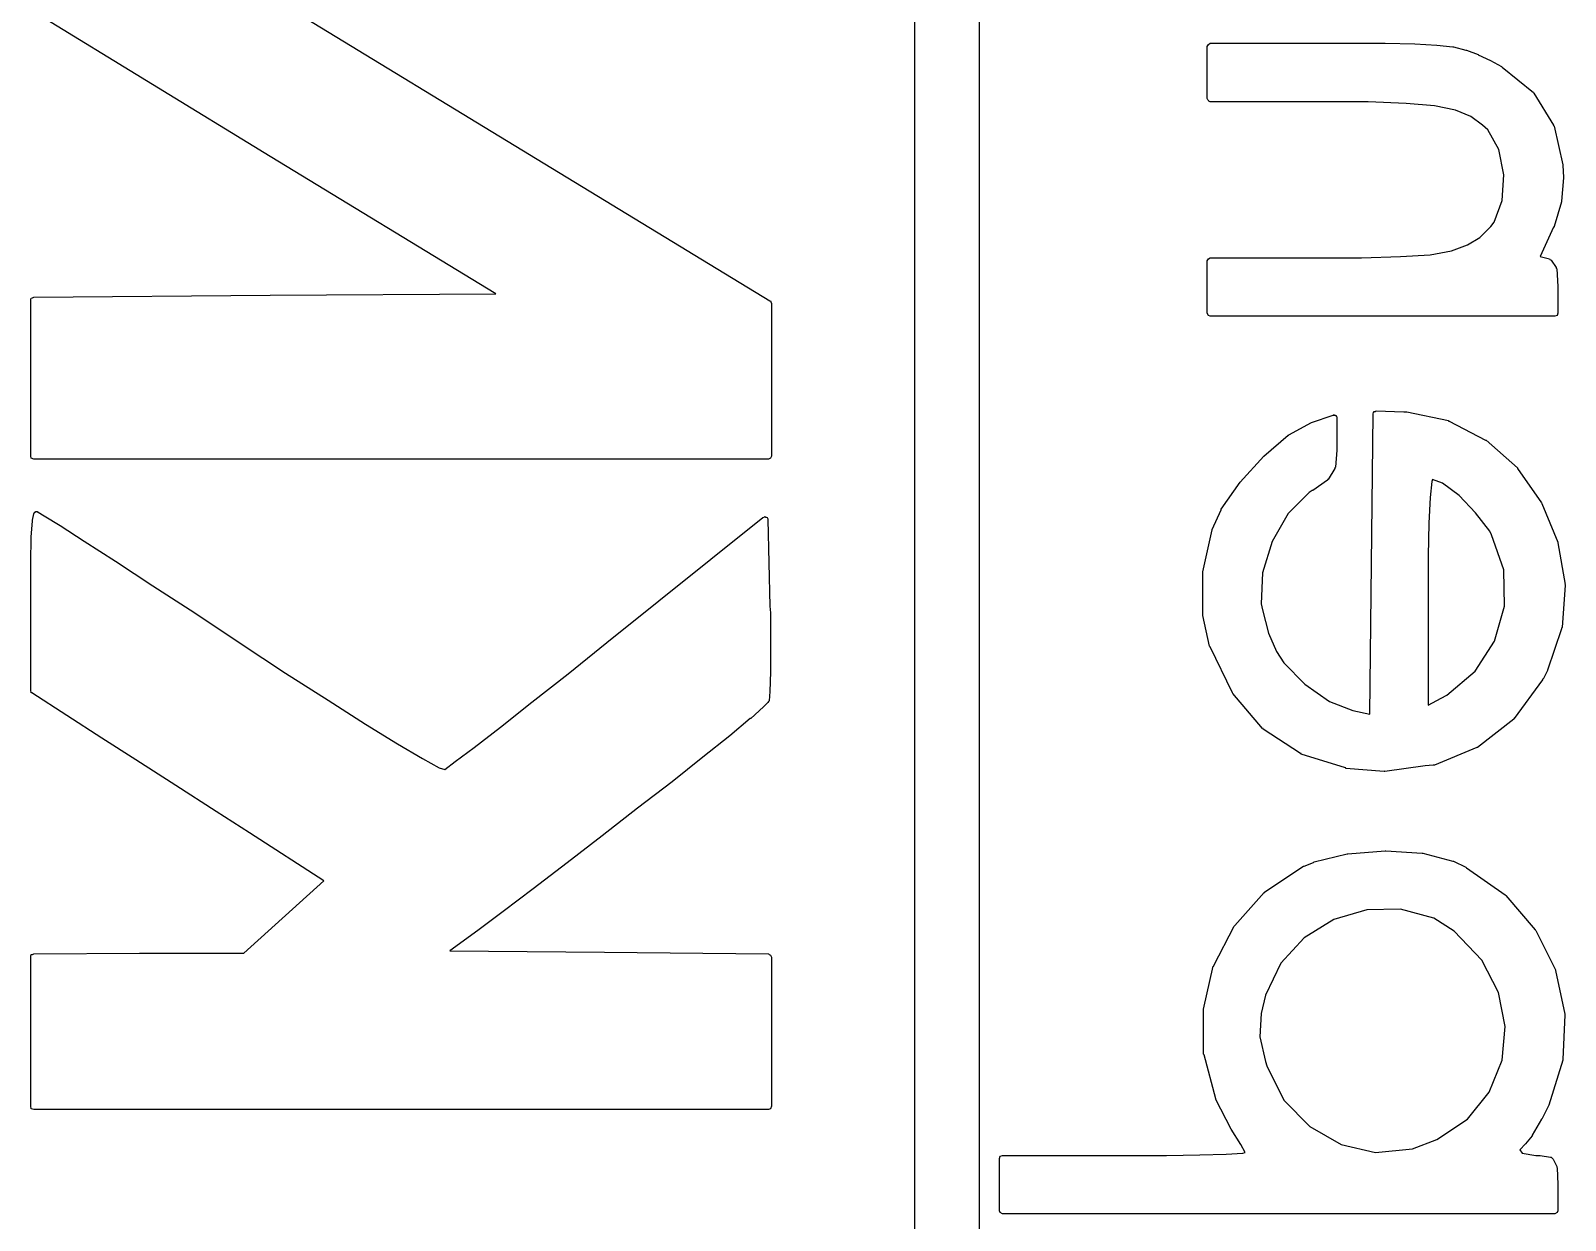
# Model space of a CAD drawing. Extents: x 111.8 to 137.6, y -130 to -95.3.
# Drawn here: x 115.988 to 118.486, y -126.939 to -125.002 of the extents above; entities that cross this region are included whole.
import ezdxf

# ---------------------------------------------------------------- set-up
doc = ezdxf.new("R2010")
doc.units = 0
doc.layers.add('BLACK', color=7, linetype='CONTINUOUS')

msp = doc.modelspace()

# ---------------------------------------------------------------- linework, layer by layer
at = {"layer": 'BLACK', "linetype": 'CONTINUOUS'}
for p, q in [((117.532, -124.282), (117.532, -126.085)), ((116.378, -125.207), (115.995, -124.973)), ((116.424, -124.975), (116.8, -125.204)), ((117.427, -125.207), (117.427, -124.982)), ((117.905, -125.025), (117.908, -125.023)), ((117.908, -125.023), (118.107, -125.023)), ((118.107, -125.023), (118.107, -125.023)), ((118.107, -125.023), (118.128, -125.023)), ((118.128, -125.023), (118.128, -125.023)), ((118.128, -125.023), (118.128, -125.023)), ((118.128, -125.023), (118.193, -125.023)), ((118.193, -125.023), (118.193, -125.023)), ((118.193, -125.023), (118.193, -125.023)), ((118.193, -125.023), (118.241, -125.024)), ((118.241, -125.024), (118.241, -125.024)), ((118.241, -125.024), (118.241, -125.024)), ((118.241, -125.024), (118.277, -125.026)), ((117.903, -125.028), (117.905, -125.025)), ((117.903, -125.113), (117.903, -125.028)), ((118.277, -125.026), (118.277, -125.026)), ((118.277, -125.026), (118.277, -125.026)), ((118.277, -125.026), (118.303, -125.029)), ((118.303, -125.029), (118.304, -125.029)), ((118.304, -125.029), (118.304, -125.029)), ((118.304, -125.029), (118.324, -125.034)), ((118.324, -125.034), (118.325, -125.034)), ((118.325, -125.034), (118.325, -125.034)), ((118.325, -125.034), (118.344, -125.041)), ((118.344, -125.041), (118.344, -125.042)), ((118.344, -125.042), (118.344, -125.042)), ((118.344, -125.042), (118.364, -125.051)), ((118.364, -125.051), (118.364, -125.051)), ((118.364, -125.051), (118.364, -125.051)), ((118.364, -125.051), (118.382, -125.061)), ((118.382, -125.061), (118.383, -125.062)), ((118.383, -125.062), (118.383, -125.062)), ((118.383, -125.062), (118.434, -125.103)), ((117.904, -125.115), (117.903, -125.113)), ((117.905, -125.116), (117.904, -125.115)), ((117.906, -125.117), (117.905, -125.116)), ((117.905, -125.116), (117.905, -125.116)), ((117.908, -125.118), (117.906, -125.117)), ((118.086, -125.118), (117.908, -125.118)), ((118.165, -125.118), (118.086, -125.118)), ((118.086, -125.118), (118.086, -125.118)), ((118.227, -125.121), (118.165, -125.118)), ((118.273, -125.125), (118.227, -125.121)), ((118.434, -125.103), (118.434, -125.103)), ((118.434, -125.103), (118.435, -125.104)), ((118.435, -125.104), (118.467, -125.156)), ((118.307, -125.132), (118.273, -125.125)), ((118.332, -125.142), (118.307, -125.132)), ((118.351, -125.156), (118.332, -125.142)), ((118.36, -125.164), (118.351, -125.156)), ((118.378, -125.196), (118.36, -125.164)), ((118.467, -125.156), (118.467, -125.157)), ((118.467, -125.157), (118.468, -125.158)), ((118.468, -125.158), (118.482, -125.221)), ((118.386, -125.237), (118.378, -125.196)), ((116.745, -125.431), (116.378, -125.207)), ((116.378, -125.207), (116.378, -125.207)), ((116.8, -125.204), (117.191, -125.442)), ((117.427, -125.452), (117.427, -125.207)), ((117.427, -125.207), (117.427, -125.207)), ((118.482, -125.221), (118.482, -125.222)), ((118.482, -125.222), (118.482, -125.222)), ((118.482, -125.222), (118.483, -125.241)), ((118.383, -125.279), (118.386, -125.237)), ((118.483, -125.242), (118.48, -125.28)), ((118.483, -125.241), (118.483, -125.241)), ((118.483, -125.241), (118.483, -125.242)), ((118.37, -125.314), (118.383, -125.279)), ((118.48, -125.281), (118.468, -125.321)), ((118.48, -125.28), (118.48, -125.28)), ((118.48, -125.28), (118.48, -125.281)), ((118.347, -125.339), (118.365, -125.321)), ((118.365, -125.321), (118.37, -125.314)), ((118.467, -125.322), (118.445, -125.37)), ((118.468, -125.322), (118.467, -125.322)), ((118.468, -125.321), (118.468, -125.322)), ((118.327, -125.351), (118.347, -125.339)), ((117.903, -125.377), (117.905, -125.374)), ((117.905, -125.374), (117.908, -125.372)), ((117.908, -125.372), (118.094, -125.372)), ((118.094, -125.372), (118.154, -125.372)), ((118.154, -125.372), (118.218, -125.37)), ((118.218, -125.37), (118.266, -125.367)), ((118.266, -125.367), (118.301, -125.361)), ((118.301, -125.361), (118.327, -125.351)), ((118.445, -125.37), (118.454, -125.372)), ((118.454, -125.372), (118.46, -125.374)), ((118.46, -125.374), (118.46, -125.374)), ((118.46, -125.374), (118.46, -125.374)), ((118.46, -125.374), (118.461, -125.375)), ((117.903, -125.462), (117.903, -125.377)), ((118.461, -125.375), (118.463, -125.376)), ((118.463, -125.376), (118.463, -125.376)), ((118.463, -125.376), (118.463, -125.376)), ((118.463, -125.376), (118.471, -125.388)), ((118.471, -125.388), (118.471, -125.389)), ((118.471, -125.389), (118.472, -125.39)), ((118.472, -125.39), (118.474, -125.419)), ((118.474, -125.419), (118.474, -125.419)), ((118.474, -125.419), (118.474, -125.42)), ((118.474, -125.42), (118.474, -125.462)), ((115.988, -125.439), (115.989, -125.438)), ((115.988, -125.441), (115.988, -125.439)), ((115.988, -125.695), (115.988, -125.441)), ((115.989, -125.438), (115.991, -125.437)), ((115.989, -125.438), (115.989, -125.438)), ((115.989, -125.438), (115.989, -125.438)), ((115.991, -125.437), (115.993, -125.436)), ((115.993, -125.436), (116.378, -125.433)), ((116.378, -125.433), (116.745, -125.431)), ((117.191, -125.442), (117.192, -125.442)), ((117.192, -125.442), (117.192, -125.442)), ((117.192, -125.442), (117.193, -125.444)), ((117.193, -125.444), (117.194, -125.445)), ((117.194, -125.445), (117.193, -125.445)), ((117.193, -125.445), (117.194, -125.446)), ((117.194, -125.446), (117.194, -125.695)), ((117.427, -125.522), (117.427, -125.452)), ((117.427, -125.452), (117.427, -125.452)), ((117.905, -125.466), (117.903, -125.462)), ((117.908, -125.467), (117.905, -125.466)), ((118.469, -125.467), (117.908, -125.467)), ((118.473, -125.466), (118.469, -125.467)), ((118.474, -125.462), (118.473, -125.466)), ((117.427, -127.467), (117.427, -125.522)), ((118.173, -125.626), (118.174, -125.624)), ((118.174, -125.624), (118.175, -125.622)), ((118.175, -125.622), (118.175, -125.622)), ((118.175, -125.622), (118.175, -125.622)), ((118.175, -125.622), (118.177, -125.622)), ((118.177, -125.622), (118.178, -125.621)), ((118.178, -125.621), (118.178, -125.621)), ((118.178, -125.621), (118.223, -125.623)), ((118.178, -125.621), (118.178, -125.621)), ((118.223, -125.623), (118.223, -125.623)), ((118.223, -125.623), (118.223, -125.623)), ((118.223, -125.623), (118.228, -125.623)), ((118.228, -125.623), (118.228, -125.623)), ((118.228, -125.623), (118.228, -125.623)), ((118.228, -125.623), (118.296, -125.637)), ((118.036, -125.66), (118.073, -125.64)), ((118.073, -125.64), (118.108, -125.628)), ((118.073, -125.64), (118.073, -125.64)), ((118.073, -125.64), (118.073, -125.64)), ((118.108, -125.628), (118.109, -125.628)), ((118.109, -125.628), (118.109, -125.627)), ((118.109, -125.627), (118.11, -125.628)), ((118.11, -125.628), (118.112, -125.628)), ((118.112, -125.628), (118.112, -125.629)), ((118.112, -125.629), (118.113, -125.629)), ((118.113, -125.629), (118.113, -125.63)), ((118.113, -125.63), (118.114, -125.631)), ((118.114, -125.631), (118.114, -125.632)), ((118.114, -125.632), (118.114, -125.632)), ((118.114, -125.632), (118.114, -125.678)), ((118.168, -126.115), (118.173, -125.626)), ((118.173, -125.626), (118.173, -125.626)), ((118.173, -125.626), (118.173, -125.626)), ((118.296, -125.637), (118.296, -125.638)), ((118.296, -125.638), (118.297, -125.638)), ((118.297, -125.638), (118.356, -125.669)), ((117.995, -125.695), (118.035, -125.661)), ((118.035, -125.661), (118.036, -125.661)), ((118.036, -125.661), (118.036, -125.66)), ((118.356, -125.669), (118.357, -125.669)), ((118.357, -125.669), (118.357, -125.669)), ((118.357, -125.669), (118.408, -125.714)), ((115.989, -125.698), (115.988, -125.695)), ((115.993, -125.7), (115.989, -125.698)), ((117.192, -125.698), (117.189, -125.7)), ((117.194, -125.695), (117.192, -125.698)), ((117.957, -125.737), (117.995, -125.695)), ((117.995, -125.695), (117.995, -125.695)), ((117.995, -125.695), (117.995, -125.695)), ((118.114, -125.685), (118.112, -125.713)), ((118.114, -125.678), (118.114, -125.678)), ((118.114, -125.678), (118.114, -125.678)), ((118.114, -125.678), (118.114, -125.684)), ((118.114, -125.684), (118.114, -125.684)), ((118.114, -125.684), (118.114, -125.685)), ((117.189, -125.7), (115.993, -125.7)), ((118.111, -125.715), (118.1, -125.733)), ((118.112, -125.713), (118.111, -125.714)), ((118.111, -125.714), (118.111, -125.715)), ((118.408, -125.714), (118.408, -125.715)), ((118.408, -125.715), (118.408, -125.715)), ((118.408, -125.715), (118.447, -125.771)), ((117.926, -125.781), (117.957, -125.737)), ((117.957, -125.737), (117.957, -125.737)), ((117.957, -125.737), (117.957, -125.737)), ((118.099, -125.734), (118.075, -125.751)), ((118.1, -125.733), (118.099, -125.733)), ((118.099, -125.733), (118.099, -125.734)), ((118.269, -125.736), (118.266, -125.762)), ((118.27, -125.733), (118.269, -125.736)), ((118.286, -125.739), (118.27, -125.733)), ((118.313, -125.759), (118.286, -125.739)), ((118.069, -125.754), (118.035, -125.788)), ((118.074, -125.751), (118.069, -125.754)), ((118.075, -125.751), (118.074, -125.751)), ((118.075, -125.751), (118.075, -125.751)), ((118.266, -125.762), (118.264, -125.804)), ((118.34, -125.787), (118.313, -125.759)), ((118.447, -125.771), (118.447, -125.771)), ((118.447, -125.771), (118.448, -125.772)), ((118.448, -125.772), (118.474, -125.835)), ((115.991, -125.799), (115.993, -125.789)), ((115.991, -125.8), (115.991, -125.799)), ((115.991, -125.799), (115.991, -125.799)), ((115.993, -125.788), (115.994, -125.787)), ((115.993, -125.789), (115.993, -125.788)), ((115.993, -125.788), (115.993, -125.788)), ((115.994, -125.787), (115.994, -125.786)), ((115.994, -125.786), (115.995, -125.786)), ((115.995, -125.786), (115.995, -125.786)), ((115.995, -125.786), (115.996, -125.786)), ((115.996, -125.786), (115.996, -125.785)), ((115.996, -125.785), (115.997, -125.785)), ((115.997, -125.785), (115.998, -125.785)), ((115.998, -125.785), (115.998, -125.785)), ((115.998, -125.785), (115.999, -125.785)), ((115.998, -125.785), (115.998, -125.785)), ((115.999, -125.785), (115.999, -125.786)), ((115.999, -125.786), (116, -125.786)), ((116, -125.786), (116.01, -125.792)), ((116.01, -125.792), (116.01, -125.792)), ((116.01, -125.792), (116.01, -125.792)), ((116.01, -125.792), (116.036, -125.808)), ((116.926, -125.998), (117.18, -125.795)), ((117.18, -125.795), (117.182, -125.794)), ((117.182, -125.794), (117.183, -125.793)), ((117.183, -125.793), (117.184, -125.794)), ((117.184, -125.794), (117.184, -125.794)), ((117.184, -125.794), (117.185, -125.794)), ((117.185, -125.794), (117.187, -125.795)), ((117.187, -125.795), (117.187, -125.795)), ((117.187, -125.795), (117.187, -125.795)), ((117.187, -125.795), (117.188, -125.797)), ((117.188, -125.797), (117.188, -125.798)), ((117.188, -125.798), (117.191, -125.939)), ((117.911, -125.814), (117.926, -125.782)), ((117.926, -125.782), (117.926, -125.781)), ((117.926, -125.782), (117.926, -125.782)), ((118.035, -125.788), (118.009, -125.834)), ((118.363, -125.817), (118.34, -125.787)), ((115.989, -125.827), (115.991, -125.8)), ((116.036, -125.808), (116.036, -125.808)), ((116.036, -125.808), (116.036, -125.808)), ((116.036, -125.808), (116.075, -125.833)), ((117.896, -125.883), (117.911, -125.815)), ((117.911, -125.815), (117.911, -125.814)), ((117.911, -125.814), (117.911, -125.814)), ((118.264, -125.804), (118.263, -125.857)), ((118.366, -125.823), (118.363, -125.817)), ((118.386, -125.88), (118.366, -125.823)), ((115.988, -125.868), (115.989, -125.827)), ((115.989, -125.827), (115.989, -125.827)), ((115.989, -125.827), (115.989, -125.827)), ((116.075, -125.833), (116.075, -125.833)), ((116.075, -125.833), (116.075, -125.833)), ((116.075, -125.833), (116.126, -125.866)), ((118.009, -125.834), (117.993, -125.885)), ((118.474, -125.835), (118.474, -125.836)), ((118.474, -125.836), (118.474, -125.836)), ((118.474, -125.836), (118.486, -125.904)), ((115.988, -125.918), (115.988, -125.868)), ((115.988, -125.868), (115.988, -125.868)), ((115.988, -125.868), (115.988, -125.868)), ((116.126, -125.866), (116.126, -125.866)), ((116.126, -125.866), (116.126, -125.866)), ((116.126, -125.866), (116.187, -125.906)), ((118.263, -125.857), (118.263, -125.917)), ((117.896, -125.884), (117.896, -125.883)), ((117.896, -125.953), (117.896, -125.884)), ((117.896, -125.884), (117.896, -125.884)), ((117.993, -125.885), (117.991, -125.935)), ((118.387, -125.939), (118.386, -125.88)), ((115.988, -125.933), (115.988, -125.918)), ((115.988, -125.918), (115.988, -125.918)), ((115.988, -125.918), (115.988, -125.918)), ((116.187, -125.906), (116.187, -125.906)), ((116.187, -125.906), (116.187, -125.906)), ((116.187, -125.906), (116.255, -125.95)), ((118.263, -125.917), (118.263, -126.1)), ((118.486, -125.905), (118.481, -125.974)), ((118.486, -125.904), (118.485, -125.905)), ((118.485, -125.905), (118.486, -125.905)), ((115.988, -126.076), (115.988, -125.933)), ((115.988, -125.933), (115.988, -125.933)), ((115.988, -125.933), (115.988, -125.933)), ((117.191, -125.939), (117.191, -125.939)), ((117.191, -125.939), (117.191, -125.939)), ((117.191, -125.939), (117.192, -125.95)), ((117.991, -125.935), (117.993, -125.945)), ((117.993, -125.945), (118.003, -125.983)), ((118.371, -125.996), (118.387, -125.939)), ((116.255, -125.95), (116.255, -125.95)), ((116.255, -125.95), (116.255, -125.95)), ((116.255, -125.95), (116.329, -125.999)), ((117.192, -125.95), (117.192, -125.95)), ((117.192, -125.95), (117.192, -125.95)), ((117.192, -125.95), (117.192, -126.002)), ((117.896, -125.954), (117.896, -125.953)), ((117.896, -125.953), (117.896, -125.953)), ((117.907, -126.004), (117.896, -125.954)), ((118.481, -125.974), (118.48, -125.975)), ((116.329, -125.999), (116.329, -125.999)), ((116.329, -125.999), (116.329, -125.999)), ((116.329, -125.999), (116.329, -125.999)), ((116.329, -125.999), (116.403, -126.048)), ((116.863, -126.049), (116.926, -125.998)), ((116.926, -125.998), (116.926, -125.998)), ((118.003, -125.983), (118.016, -126.013)), ((118.339, -126.045), (118.371, -125.996)), ((118.48, -125.976), (118.457, -126.043)), ((118.48, -125.975), (118.48, -125.976)), ((117.192, -126.002), (117.192, -126.002)), ((117.192, -126.002), (117.192, -126.002)), ((117.192, -126.002), (117.192, -126.046)), ((117.908, -126.005), (117.907, -126.004)), ((117.944, -126.08), (117.908, -126.005)), ((117.908, -126.005), (117.908, -126.005)), ((118.016, -126.013), (118.028, -126.031)), ((116.403, -126.048), (116.472, -126.092)), ((116.804, -126.095), (116.863, -126.049)), ((116.863, -126.049), (116.863, -126.049)), ((117.192, -126.046), (117.191, -126.078)), ((117.192, -126.046), (117.192, -126.046)), ((117.192, -126.046), (117.192, -126.046)), ((118.028, -126.031), (118.062, -126.066)), ((118.293, -126.084), (118.339, -126.045)), ((118.457, -126.044), (118.45, -126.058)), ((118.457, -126.043), (118.457, -126.043)), ((118.457, -126.043), (118.457, -126.044)), ((118.062, -126.066), (118.102, -126.094)), ((118.449, -126.059), (118.403, -126.122)), ((118.45, -126.058), (118.449, -126.058)), ((118.449, -126.058), (118.449, -126.059)), ((115.988, -126.077), (115.988, -126.076)), ((115.989, -126.079), (115.988, -126.077)), ((115.988, -126.077), (115.988, -126.077)), ((115.989, -126.08), (115.989, -126.079)), ((115.99, -126.08), (115.989, -126.08)), ((116.104, -126.154), (115.99, -126.08)), ((115.99, -126.08), (115.99, -126.08)), ((116.472, -126.092), (116.472, -126.092)), ((116.472, -126.092), (116.533, -126.131)), ((116.753, -126.136), (116.804, -126.095)), ((116.804, -126.095), (116.804, -126.095)), ((117.188, -126.096), (117.181, -126.103)), ((117.189, -126.094), (117.188, -126.096)), ((117.19, -126.093), (117.189, -126.094)), ((117.191, -126.078), (117.19, -126.093)), ((117.191, -126.078), (117.191, -126.078)), ((117.191, -126.078), (117.191, -126.078)), ((117.532, -126.085), (117.532, -126.085)), ((117.532, -126.085), (117.532, -126.233)), ((117.945, -126.081), (117.944, -126.08)), ((117.944, -126.08), (117.944, -126.08)), ((117.993, -126.138), (117.945, -126.081)), ((118.102, -126.094), (118.14, -126.109)), ((118.263, -126.1), (118.284, -126.089)), ((118.284, -126.089), (118.293, -126.084)), ((117.159, -126.122), (117.126, -126.15)), ((117.16, -126.122), (117.159, -126.122)), ((117.181, -126.103), (117.16, -126.122)), ((117.16, -126.122), (117.16, -126.122)), ((117.181, -126.103), (117.181, -126.103)), ((117.181, -126.103), (117.181, -126.103)), ((118.14, -126.109), (118.168, -126.115)), ((118.402, -126.123), (118.343, -126.169)), ((118.403, -126.122), (118.402, -126.122)), ((118.402, -126.122), (118.402, -126.123)), ((116.533, -126.131), (116.533, -126.131)), ((116.533, -126.131), (116.585, -126.163)), ((116.71, -126.169), (116.753, -126.136)), ((117.994, -126.138), (117.993, -126.138)), ((117.994, -126.139), (117.994, -126.138)), ((118.055, -126.179), (117.994, -126.139)), ((116.159, -126.189), (116.104, -126.154)), ((116.585, -126.163), (116.626, -126.187)), ((116.679, -126.192), (116.71, -126.169)), ((116.71, -126.169), (116.71, -126.169)), ((117.126, -126.15), (117.082, -126.185)), ((117.126, -126.15), (117.126, -126.15)), ((117.126, -126.15), (117.126, -126.15)), ((118.342, -126.169), (118.273, -126.198)), ((118.343, -126.169), (118.342, -126.169)), ((118.343, -126.169), (118.343, -126.169)), ((116.224, -126.231), (116.159, -126.189)), ((116.159, -126.189), (116.159, -126.189)), ((116.626, -126.187), (116.653, -126.202)), ((116.662, -126.205), (116.679, -126.192)), ((117.082, -126.185), (117.032, -126.225)), ((117.082, -126.185), (117.082, -126.185)), ((117.082, -126.185), (117.082, -126.185)), ((118.056, -126.179), (118.055, -126.179)), ((118.056, -126.18), (118.056, -126.179)), ((118.128, -126.202), (118.056, -126.18)), ((118.271, -126.198), (118.258, -126.199)), ((118.272, -126.198), (118.271, -126.198)), ((118.273, -126.198), (118.272, -126.198)), ((116.653, -126.202), (116.662, -126.205)), ((116.662, -126.205), (116.662, -126.205)), ((118.129, -126.202), (118.128, -126.202)), ((118.129, -126.203), (118.129, -126.202)), ((118.191, -126.208), (118.129, -126.203)), ((118.192, -126.208), (118.191, -126.207)), ((118.191, -126.207), (118.191, -126.208)), ((118.258, -126.199), (118.192, -126.208)), ((116.29, -126.273), (116.224, -126.231)), ((117.032, -126.225), (116.976, -126.268)), ((117.032, -126.225), (117.032, -126.225)), ((117.032, -126.225), (117.032, -126.225)), ((117.532, -126.233), (117.532, -126.233)), ((117.532, -126.233), (117.532, -126.233)), ((117.532, -126.233), (117.532, -126.462)), ((116.344, -126.308), (116.29, -126.273)), ((116.29, -126.273), (116.29, -126.273)), ((116.976, -126.268), (116.918, -126.313)), ((116.976, -126.268), (116.976, -126.268)), ((116.976, -126.268), (116.976, -126.268)), ((116.465, -126.386), (116.344, -126.308)), ((116.918, -126.313), (116.861, -126.357)), ((116.918, -126.313), (116.918, -126.313)), ((116.918, -126.313), (116.918, -126.313)), ((118.077, -126.355), (118.131, -126.342)), ((118.131, -126.342), (118.131, -126.342)), ((118.131, -126.342), (118.132, -126.342)), ((118.132, -126.342), (118.193, -126.337)), ((118.193, -126.337), (118.193, -126.337)), ((118.193, -126.337), (118.194, -126.337)), ((118.194, -126.337), (118.253, -126.341)), ((118.253, -126.341), (118.254, -126.341)), ((118.254, -126.341), (118.254, -126.341)), ((118.254, -126.341), (118.303, -126.354)), ((116.861, -126.357), (116.806, -126.399)), ((116.861, -126.357), (116.861, -126.357)), ((116.861, -126.357), (116.861, -126.357)), ((117.997, -126.404), (118.06, -126.362)), ((118.06, -126.362), (118.061, -126.362)), ((118.061, -126.362), (118.076, -126.356)), ((118.061, -126.362), (118.061, -126.362)), ((118.076, -126.356), (118.077, -126.355)), ((118.076, -126.356), (118.076, -126.356)), ((118.303, -126.354), (118.303, -126.354)), ((118.303, -126.354), (118.304, -126.354)), ((118.304, -126.354), (118.324, -126.364)), ((118.324, -126.364), (118.325, -126.365)), ((118.325, -126.365), (118.325, -126.365)), ((118.325, -126.365), (118.388, -126.409)), ((116.335, -126.504), (116.465, -126.386)), ((116.806, -126.399), (116.757, -126.436)), ((116.806, -126.399), (116.806, -126.399)), ((116.806, -126.399), (116.806, -126.399)), ((117.948, -126.459), (117.996, -126.405)), ((117.996, -126.405), (117.997, -126.405)), ((117.997, -126.405), (117.997, -126.404)), ((118.388, -126.409), (118.388, -126.409)), ((118.388, -126.409), (118.389, -126.41)), ((118.389, -126.41), (118.437, -126.466)), ((116.757, -126.436), (116.716, -126.467)), ((116.757, -126.436), (116.757, -126.436)), ((116.757, -126.436), (116.757, -126.436)), ((118.163, -126.433), (118.109, -126.449)), ((118.218, -126.432), (118.163, -126.433)), ((118.272, -126.447), (118.218, -126.432)), ((118.305, -126.468), (118.272, -126.447)), ((116.716, -126.467), (116.67, -126.5)), ((116.716, -126.467), (116.716, -126.467)), ((116.716, -126.467), (116.716, -126.467)), ((117.532, -126.462), (117.532, -126.462)), ((117.532, -126.462), (117.532, -126.462)), ((117.532, -126.462), (117.532, -126.67)), ((117.914, -126.524), (117.947, -126.46)), ((117.947, -126.46), (117.948, -126.459)), ((117.947, -126.46), (117.947, -126.46)), ((118.109, -126.449), (118.061, -126.479)), ((118.35, -126.515), (118.305, -126.468)), ((118.437, -126.466), (118.437, -126.466)), ((118.437, -126.466), (118.438, -126.467)), ((118.438, -126.467), (118.47, -126.531)), ((118.061, -126.479), (118.023, -126.52)), ((115.988, -126.508), (115.989, -126.506)), ((115.988, -126.51), (115.988, -126.508)), ((115.988, -126.753), (115.988, -126.51)), ((115.989, -126.506), (115.989, -126.506)), ((115.989, -126.506), (115.989, -126.506)), ((115.989, -126.506), (115.991, -126.506)), ((115.991, -126.506), (115.993, -126.505)), ((115.993, -126.505), (116.165, -126.504)), ((116.165, -126.504), (116.335, -126.504)), ((116.67, -126.5), (116.922, -126.502)), ((116.922, -126.502), (117.189, -126.505)), ((117.189, -126.505), (117.19, -126.506)), ((117.19, -126.506), (117.192, -126.507)), ((117.192, -126.507), (117.192, -126.507)), ((117.192, -126.507), (117.192, -126.507)), ((117.192, -126.507), (117.193, -126.508)), ((117.193, -126.508), (117.194, -126.51)), ((117.194, -126.51), (117.194, -126.753)), ((118.023, -126.52), (117.998, -126.572)), ((118.377, -126.568), (118.35, -126.515)), ((117.897, -126.595), (117.913, -126.525)), ((117.913, -126.525), (117.914, -126.525)), ((117.914, -126.525), (117.914, -126.524)), ((118.47, -126.531), (118.47, -126.532)), ((118.47, -126.532), (118.47, -126.532)), ((118.47, -126.532), (118.485, -126.603)), ((117.998, -126.572), (117.991, -126.602)), ((118.388, -126.623), (118.377, -126.568)), ((117.897, -126.596), (117.897, -126.595)), ((117.897, -126.595), (117.897, -126.595)), ((117.897, -126.668), (117.897, -126.596)), ((117.991, -126.602), (117.989, -126.64)), ((118.383, -126.678), (118.388, -126.623)), ((118.485, -126.604), (118.482, -126.677)), ((118.485, -126.603), (118.485, -126.604)), ((118.485, -126.604), (118.485, -126.604)), ((117.989, -126.64), (117.998, -126.68)), ((117.532, -126.67), (117.532, -126.67)), ((117.532, -126.67), (117.532, -126.67)), ((117.532, -126.67), (117.532, -126.859)), ((117.898, -126.669), (117.897, -126.668)), ((117.917, -126.741), (117.898, -126.669)), ((117.898, -126.669), (117.898, -126.669)), ((117.998, -126.68), (118, -126.687)), ((118, -126.687), (118.028, -126.743)), ((118.362, -126.73), (118.383, -126.678)), ((118.482, -126.678), (118.459, -126.751)), ((118.482, -126.677), (118.482, -126.678)), ((118.482, -126.678), (118.482, -126.678)), ((117.917, -126.742), (117.917, -126.741)), ((117.917, -126.741), (117.917, -126.741)), ((117.942, -126.79), (117.917, -126.742)), ((118.028, -126.743), (118.07, -126.786)), ((118.327, -126.774), (118.362, -126.73)), ((115.989, -126.757), (115.988, -126.753)), ((115.993, -126.758), (115.989, -126.757)), ((117.189, -126.758), (115.993, -126.758)), ((117.192, -126.757), (117.189, -126.758)), ((117.194, -126.753), (117.192, -126.757)), ((118.459, -126.751), (118.448, -126.774)), ((118.459, -126.751), (118.459, -126.751)), ((118.459, -126.751), (118.459, -126.751)), ((117.958, -126.815), (117.942, -126.79)), ((117.942, -126.79), (117.942, -126.79)), ((117.942, -126.79), (117.942, -126.79)), ((118.07, -126.786), (118.121, -126.815)), ((118.277, -126.807), (118.327, -126.774)), ((118.447, -126.774), (118.432, -126.8)), ((118.448, -126.774), (118.447, -126.774)), ((118.448, -126.774), (118.448, -126.774)), ((117.965, -126.828), (117.958, -126.815)), ((118.121, -126.815), (118.177, -126.828)), ((118.177, -126.828), (118.237, -126.822)), ((118.237, -126.822), (118.277, -126.807)), ((118.421, -126.814), (118.412, -126.824)), ((118.432, -126.801), (118.421, -126.814)), ((118.421, -126.814), (118.421, -126.814)), ((118.421, -126.814), (118.421, -126.814)), ((118.432, -126.8), (118.432, -126.8)), ((118.432, -126.8), (118.432, -126.801)), ((117.565, -126.838), (117.566, -126.834)), ((117.565, -126.923), (117.565, -126.838)), ((117.566, -126.834), (117.57, -126.833)), ((117.57, -126.833), (117.771, -126.833)), ((117.771, -126.833), (117.775, -126.833)), ((117.775, -126.833), (117.775, -126.833)), ((117.775, -126.833), (117.837, -126.833)), ((117.837, -126.833), (117.891, -126.832)), ((117.891, -126.832), (117.934, -126.831)), ((117.934, -126.831), (117.961, -126.829)), ((117.961, -126.829), (117.965, -126.828)), ((118.412, -126.824), (118.416, -126.829)), ((118.416, -126.829), (118.438, -126.833)), ((118.438, -126.833), (118.444, -126.833)), ((118.444, -126.833), (118.445, -126.833)), ((118.445, -126.833), (118.445, -126.833)), ((118.445, -126.833), (118.462, -126.836)), ((118.462, -126.836), (118.462, -126.836)), ((118.462, -126.836), (118.463, -126.836)), ((118.463, -126.836), (118.464, -126.837)), ((118.464, -126.837), (118.465, -126.838)), ((118.465, -126.838), (118.465, -126.838)), ((118.465, -126.838), (118.466, -126.839)), ((118.466, -126.839), (118.472, -126.851)), ((117.532, -126.859), (117.532, -126.859)), ((117.532, -126.859), (117.532, -126.859)), ((117.532, -126.859), (117.532, -127.03)), ((118.472, -126.851), (118.472, -126.852)), ((118.472, -126.852), (118.473, -126.853)), ((118.473, -126.853), (118.474, -126.88)), ((118.474, -126.88), (118.474, -126.88)), ((118.474, -126.88), (118.474, -126.88)), ((118.474, -126.88), (118.474, -126.923)), ((117.566, -126.926), (117.565, -126.923)), ((118.474, -126.923), (118.473, -126.926)), ((117.57, -126.928), (117.566, -126.926)), ((118.177, -126.928), (117.57, -126.928)), ((118.469, -126.928), (118.177, -126.928)), ((118.473, -126.926), (118.469, -126.928))]:
    msp.add_line(p, q, dxfattribs=at)

doc.saveas('drawing.dxf')
